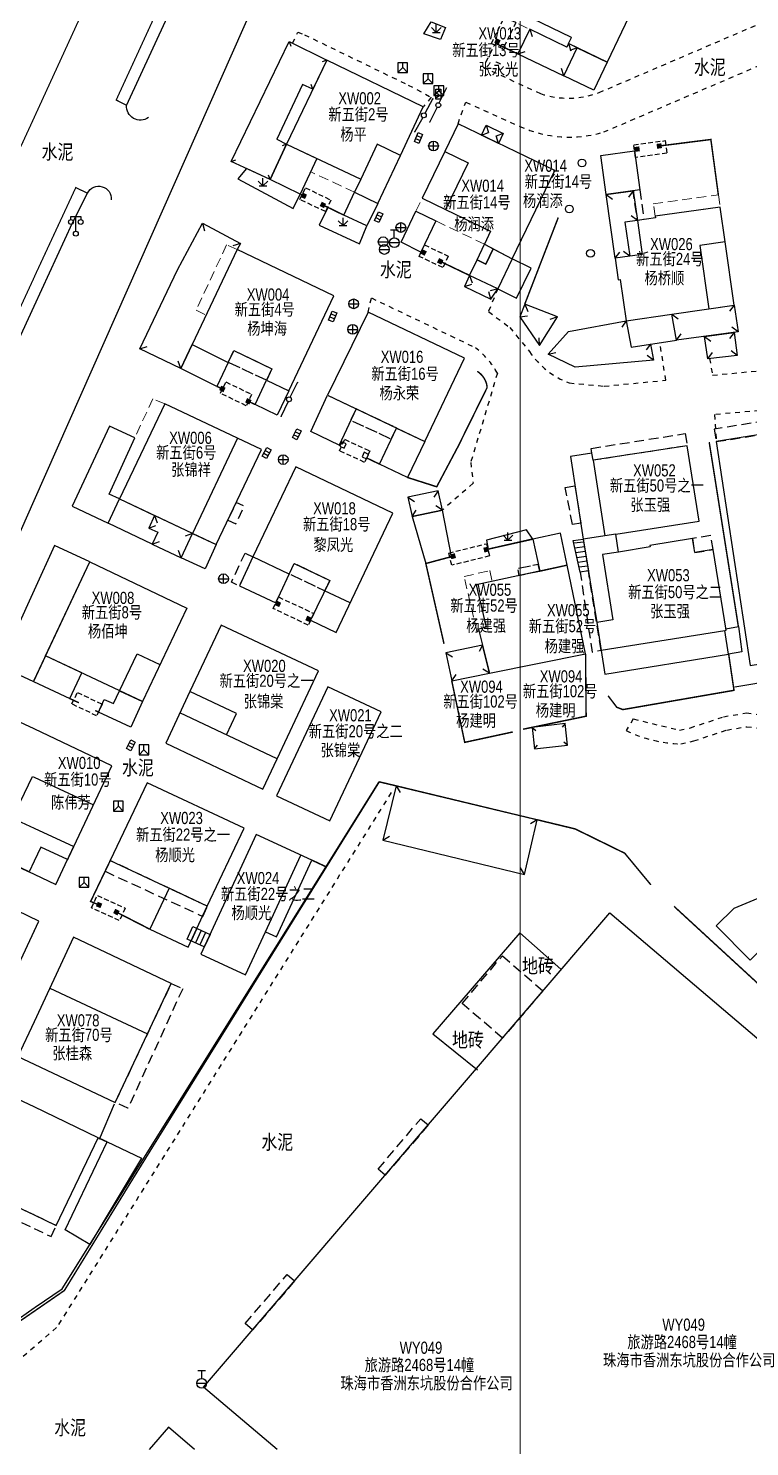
# Model space of a CAD drawing. Extents: x 396500 to 398250, y 1005980 to 1008200.
# Drawn here: x 397249.4 to 397323.6, y 1006800.3 to 1006946.1 of the extents above; entities that cross this region are included whole.
import ezdxf
from ezdxf.enums import TextEntityAlignment as Align

# ---------------------------------------------------------------- set-up
doc = ezdxf.new("R2010")
doc.units = 0
doc.header["$LTSCALE"] = 0.5
for name, pattern in [('X32', [1.5, 1, -0.5]), ('X39', [3, 2.5, -0.5]), ('X5', [3, 2, -1]), ('X6', [2, 1, -1])]:
    doc.linetypes.add(name, pattern=pattern)
doc.layers.get('0').update_dxf_attribs({"linetype": 'CONTINUOUS'})
doc.layers.add('ASSIST', color=7, linetype='CONTINUOUS', plot=False)
for name, color, linetype in [('DLDW', 11, 'CONTINUOUS'), ('DLSS', 4, 'CONTINUOUS'), ('DMTZ', 3, 'CONTINUOUS'), ('GXYZ', 2, 'CONTINUOUS'), ('JMD', 6, 'CONTINUOUS'), ('ZBTZ', 3, 'CONTINUOUS'), ('权属人', 160, 'CONTINUOUS'), ('用地红线', 1, 'CONTINUOUS'), ('编号', 90, 'CONTINUOUS'), ('门牌号', 1, 'CONTINUOUS')]:
    doc.layers.add(name, color=color, linetype=linetype)
doc.layers.add('绘图层', color=6, linetype='CONTINUOUS', lineweight=5)
doc.styles.add('细等线体', font='长等线体_0.TTF', dxfattribs={"width": 0.8})
doc.linetypes.add('10422', pattern='A,2,[150,AAA.SHX,S=1,R=0,X=0,Y=1],2,[177,AAA.SHX,S=1,R=0,X=0,Y=0.8],1e-09', length=4)
doc.linetypes.add('1161', pattern='A,0,[149,AAA.SHX,S=0.15,R=0,X=0,Y=0],-1.6', length=1.6)
doc.linetypes.add('443', pattern='A,5,[169,AAA.SHX,S=0.83,R=0,X=0,Y=0],5', length=10)

# ---------------------------------------------------------------- blocks, each defined once
blk = doc.blocks.new('gc049')
for p, q in [((-1, 1), (-1, -1)), ((1, 1), (-1, 1)), ((-1, -1), (0, 0)), ((0, 0), (0, 1)), ((0, 0), (1, -1)), ((1, -1), (1, 1)), ((-1, -1), (1, -1))]:
    blk.add_line(p, q)
blk = doc.blocks.new('gc041')
for p, q in [((-1, 0.5), (1, 0.5)), ((-1, -0.5), (-1, 0.5)), ((-0.33, 0.5), (-0.33, -0.5)), ((0.33, 0.5), (0.33, -0.5)), ((1, 0.5), (1, -0.5)), ((1, -0.5), (-1, -0.5))]:
    blk.add_line(p, q)
blk = doc.blocks.new('gc097')
for p, q in [((-1, 2.9), (-1, 3.5)), ((-1, 3.5), (1, 3.5)), ((0, 0.5), (0, 3.5)), ((1, 3.5), (1, 2.9))]:
    blk.add_line(p, q)
for centre in [(-1, 2.4), (0, 0), (1, 2.4)]:
    blk.add_circle(centre, 0.5)
blk = doc.blocks.new('gc043')
for p, q in [((-1, 0), (1, 0)), ((0, -1), (0, 1))]:
    blk.add_line(p, q)
blk.add_circle((0, 0), 1)
blk = doc.blocks.new('gc133')
for p, q in [((-1, 0), (1, 0)), ((-0.8, 2.6), (0.8, 2.6)), ((0, 1), (0, 2.6))]:
    blk.add_line(p, q)
blk.add_circle((0, 0), 1)
blk = doc.blocks.new('gc042')
blk.add_line((-1, 0), (1, 0))
blk.add_circle((0, 0), 1)
blk = doc.blocks.new('gc234')
at = {"linetype": 'Continuous'}
for p, q in [((-0.5, 0), (-0.5, 2)), ((-0.5, 2), (0.5, 2)), ((0.5, 0), (-0.5, 0)), ((0.35, 1.75), (-0.35, 1.25)), ((-0.35, 1.25), (0.35, 0.75)), ((0.35, 0.75), (-0.35, 0.25)), ((0.5, 2), (0.5, 0))]:
    blk.add_line(p, q, dxfattribs=at)
blk = doc.blocks.new('gc170')
at = {"linetype": 'Continuous'}
blk.add_circle((0, 0), 0.5, dxfattribs=at)
blk = doc.blocks.new('gc013c')
at = {"linetype": 'Continuous'}
blk.add_line((0.5, 0), (4, 0), dxfattribs=at)
at = {"linetype": 'Continuous', "const_width": 0.15, "flags": 128}
blk.add_lwpolyline([(3.775, 0, 1), (3.925, 0, 1)], format="xyb", close=True, dxfattribs=at)
blk = doc.blocks.new('gc122')
blk.add_circle((0, 0), 0.8)
blk = doc.blocks.new('gc124')
for p, q in [((-1, 1), (0, 0)), ((-0.8, 0), (0.8, 0)), ((0, 0), (0, 1.6)), ((0, 0), (1, 1))]:
    blk.add_line(p, q)
blk = doc.blocks.new('gc291')
blk.add_lwpolyline([(-0.5, -0.5), (0.5, -0.5), (0.5, 0.5), (-0.5, 0.5), (-0.5, -0.5)])
blk = doc.blocks.new('gc002')
at = {"const_width": 1}
blk.add_lwpolyline([(-0.5, 0), (0.5, 0)], dxfattribs=at)

msp = doc.modelspace()

# ---------------------------------------------------------------- linework, layer by layer
at = {"layer": 'ASSIST', "linetype": 'Continuous', "flags": 128}
for points in [[(397306.49, 1006893.61), (397307.02, 1006890.36), (397306.17, 1006890.22), (397305.46, 1006893.47)], [(397266.33, 1006853.77), (397268.1, 1006852.95), (397267.51, 1006851.68), (397265.74, 1006852.49)]]:
    msp.add_lwpolyline(points, close=True, dxfattribs=at)
at = {"layer": 'DLSS', "linetype": 'Continuous', "lineweight": 0, "const_width": 0.125, "flags": 128}
for points in [[(397250, 1006936.94), (397250.09, 1006937.14), (397278.9, 1006999.97)], [(397186.69, 1006800), (397201.85, 1006832.84), (397223.76, 1006880.16), (397242.14, 1006920.34), (397248.83, 1006934.4), (397250, 1006936.94)], [(397250, 1006920.51), (397250.09, 1006920.72), (397254.29, 1006929.76), (397255.5, 1006929.19)], [(397194.39, 1006800), (397208.2, 1006829.91), (397226.75, 1006870.1), (397250, 1006920.51)]]:
    msp.add_lwpolyline(points, dxfattribs=at)
at = {"layer": 'DLSS', "linetype": 'Continuous', "lineweight": 0, "const_width": 0.125, "elevation": 0.15, "flags": 128}
msp.add_lwpolyline([(397259.52, 1006938.22), (397258.45, 1006938.77), (397277.37, 1006979.89), (397286.61, 1006999.97)], dxfattribs=at)
at = {"layer": 'DLSS', "linetype": 'X6'}
for points in [[(397297.6, 1006944.83), (397296.19, 1006942.16), (397302.08, 1006939.43, 0.174223), (397308.12, 1006939.54), (397329.22, 1006948.59), (397330.5, 1006949.66), (397331.41, 1006951.11), (397337.29, 1006961.89), (397348.19, 1006957.17), (397348.74, 1006957.06), (397350.86, 1006957.86), (397356.43, 1006964.6, -0.162094), (397361.17, 1006966.44), (397370.93, 1006967.61), (397380.17, 1006967.95), (397383.46, 1006967.95), (397389.51, 1006967.84), (397393.72, 1006967.41), (397396.97, 1006966.52), (397399.91, 1006965.49)], [(397293.61, 1006936.32), (397294.42, 1006938.56), (397299.96, 1006936.06, 0.180702), (397308.61, 1006935.48), (397328.89, 1006944.16), (397332.17, 1006945.72), (397334.42, 1006948.09), (397338.49, 1006955.76), (397338.88, 1006956.09), (397339.35, 1006956.13), (397349.16, 1006951.88, 0.169789), (397353.87, 1006953.64), (397359.91, 1006960.97), (397360.65, 1006961.32), (397361.55, 1006961.45), (397383.19, 1006963.12)], [(397297.7, 1006919.36), (397296.74, 1006917.01), (397298.93, 1006915.39), (397300.96, 1006912.91, 0.160214), (397305.05, 1006909.68), (397308.66, 1006909.34), (397314.99, 1006909.96), (397314.38, 1006913.78)], [(397284.36, 1006916.94), (397284.7, 1006918.42), (397295.41, 1006913.3, -0.096534), (397297.66, 1006910.69), (397294.92, 1006901.5), (397295.16, 1006899.36), (397292.01, 1006896.61)], [(397311.64, 1006875.13), (397310.91, 1006873.94, 0.108357), (397316.53, 1006872.57), (397317.88, 1006872.87), (397321.26, 1006873.99), (397323.31, 1006874.33), (397325.64, 1006874.05), (397327.07, 1006873.09), (397327.89, 1006872.08), (397330.18, 1006867.89), (397331.89, 1006862.76), (397332.75, 1006859.2)]]:
    msp.add_lwpolyline(points, format="xyb", dxfattribs=at)
for points in [[(397276.6, 1006944.62), (397277.12, 1006945.73), (397277.82, 1006945.48), (397288.49, 1006940.31), (397290.84, 1006939.05), (397290.04, 1006938.06)], [(397319.49, 1006912.19), (397319.8, 1006910.47), (397358.35, 1006914.15), (397359.3, 1006910.25), (397353.15, 1006909.63)], [(397348.31, 1006909.14), (397329.59, 1006907.25), (397320.01, 1006906.43), (397320.17, 1006903.64)], [(397311.64, 1006875.13), (397316.4, 1006873.97), (397317.51, 1006874.21), (397320.92, 1006875.35), (397323.27, 1006875.74), (397326.14, 1006875.4), (397328.02, 1006874.13), (397329.06, 1006872.86), (397331.47, 1006868.45), (397334.08, 1006859.89)], [(397286.74, 1006867.56), (397252.32, 1006812.54), (397250, 1006810.54)], [(397250, 1006810.54), (397247.27, 1006808.18), (397223.99, 1006802.16)]]:
    msp.add_lwpolyline(points, dxfattribs=at)
at = {"layer": 'DMTZ', "linetype": '10422'}
for points in [[(397259.52, 1006938.22), (397275.96, 1006973.83), (397288.1, 1007000)], [(397322.07, 1006878.44), (397339.42, 1006881.33)], [(397250, 1006814.59), (397250.1, 1006814.66), (397252.9, 1006816.54), (397285.51, 1006868.66), (397305.66, 1006863.82)], [(397204.38, 1006800), (397222.6, 1006804.53), (397229.48, 1006806.28), (397238.88, 1006808.71), (397247.8, 1006812.99), (397250, 1006814.59)]]:
    msp.add_lwpolyline(points, dxfattribs=at)
at = {"layer": 'DMTZ', "linetype": '10422', "flags": 128}
for points in [[(397261.76, 1006936.96, -0.63159), (397259.52, 1006938.22)], [(397250, 1006917.57), (397253.94, 1006926.13), (397255.5, 1006929.19, -0.827187), (397257.94, 1006928.5)]]:
    msp.add_lwpolyline(points, format="xyb", dxfattribs=at)
msp.add_lwpolyline([(397208.48, 1006826.66), (397208.21, 1006826.85), (397233.38, 1006881.48), (397250, 1006917.57)], dxfattribs=at)
at = {"layer": 'GXYZ', "linetype": 'Continuous'}
for p, q in [((397250, 1006897.58), (397272.82, 1006949.06)), ((397224.17, 1006839.32), (397250, 1006897.58))]:
    msp.add_line(p, q, dxfattribs=at)
at = {"layer": 'JMD', "linetype": 'Continuous'}
for p, q in [((397300.99, 1006946.05), (397301.25, 1006945.29)), ((397276.24, 1006944.8), (397276.4, 1006944.32)), ((397299.76, 1006943.51), (397300.52, 1006943.77)), ((397304.97, 1006944.57), (397305.23, 1006943.81)), ((397305.87, 1006944.14), (397305.12, 1006943.87)), ((397280.1, 1006942.87), (397279.63, 1006942.71)), ((397304.5, 1006941.25), (397304.24, 1006942)), ((397278.67, 1006939.88), (397278.5, 1006940.35)), ((397296.01, 1006935.17), (397296.76, 1006935.43)), ((397296.5, 1006936.19), (397296.76, 1006935.43)), ((397298.27, 1006935.31), (397297.52, 1006935.05)), ((397297.79, 1006934.31), (397297.53, 1006935.07)), ((397275.98, 1006934.24), (397275.51, 1006934.07)), ((397270.27, 1006932.45), (397270.74, 1006932.62)), ((397274.28, 1006930.58), (397274.11, 1006931.05)), ((397311.63, 1006929.43), (397311.15, 1006928.79)), ((397308.86, 1006929.04), (397309.5, 1006928.56)), ((397312.06, 1006926.39), (397311.42, 1006926.87)), ((397267.32, 1006926.1), (397267.55, 1006925.33)), ((397271.22, 1006924.01), (397270.46, 1006923.78)), ((397309.78, 1006922.49), (397310.26, 1006923.13)), ((397311.27, 1006922.7), (397310.63, 1006923.18)), ((397294.8, 1006920.73), (397295.08, 1006919.98)), ((397294.28, 1006919.58), (397295.03, 1006919.85)), ((397296.98, 1006918.29), (397296.77, 1006919.06)), ((397297.7, 1006919.36), (397296.93, 1006919.15)), ((397300.47, 1006917.76), (397300.8, 1006917.03)), ((397322.02, 1006917.69), (397321.54, 1006917.05)), ((397299.98, 1006916.47), (397300.77, 1006916.57)), ((397303.83, 1006916.46), (397303.07, 1006916.21)), ((397310.92, 1006916.06), (397310.47, 1006915.4)), ((397315.6, 1006916.75), (397316.25, 1006916.28)), ((397316.09, 1006914.06), (397316.56, 1006914.71)), ((397322, 1006914.88), (397321.52, 1006914.24)), ((397322.42, 1006914.93), (397321.78, 1006915.42)), ((397260.89, 1006913.17), (397261.64, 1006913.44)), ((397301.98, 1006913.51), (397301.97, 1006914.31)), ((397313.41, 1006913.66), (397312.95, 1006913.08)), ((397318.98, 1006914.46), (397319.62, 1006913.98)), ((397265.09, 1006911.17), (397264.82, 1006911.92)), ((397302.9, 1006912.64), (397303.68, 1006912.79)), ((397313.72, 1006912.03), (397313.08, 1006912.51)), ((397319.3, 1006912.17), (397319.79, 1006912.8)), ((397322.33, 1006912.5), (397321.7, 1006912.99)), ((397291.57, 1006898.59), (397291.14, 1006897.92)), ((397288.46, 1006897.92), (397289.13, 1006897.48)), ((397262.4, 1006896.05), (397262.67, 1006895.3)), ((397288.89, 1006895.93), (397289.32, 1006896.61)), ((397292.01, 1006896.61), (397291.33, 1006897.04)), ((397261.79, 1006894.76), (397262.54, 1006895.03)), ((397266.31, 1006894.2), (397265.56, 1006893.93)), ((397262.15, 1006893.11), (397262.9, 1006893.38)), ((397306.54, 1006893.32), (397305.52, 1006893.19)), ((397306.62, 1006892.83), (397305.63, 1006892.69)), ((397265.13, 1006891.7), (397264.86, 1006892.45)), ((397306.7, 1006892.33), (397305.74, 1006892.2)), ((397306.78, 1006891.84), (397305.85, 1006891.71)), ((397306.86, 1006891.35), (397305.96, 1006891.21)), ((397306.94, 1006890.85), (397306.06, 1006890.72)), ((397307.02, 1006890.36), (397306.17, 1006890.22)), ((397296.14, 1006882.7), (397295.79, 1006882.06)), ((397292.36, 1006881.94), (397293.03, 1006881.5)), ((397292.97, 1006879.03), (397293.41, 1006879.7)), ((397296.84, 1006879.82), (397296.18, 1006880.26)), ((397301.23, 1006874.26), (397301.62, 1006873.95)), ((397304.63, 1006874.67), (397304.32, 1006874.28)), ((397301.47, 1006872.04), (397301.78, 1006872.43)), ((397304.88, 1006872.44), (397304.48, 1006872.75)), ((397287.24, 1006868.25), (397287.66, 1006867.57)), ((397301.76, 1006864.76), (397301.08, 1006864.33)), ((397285.89, 1006862.68), (397286.57, 1006863.09)), ((397300.45, 1006859.14), (397300.03, 1006859.82)), ((397266.74, 1006853.58), (397266.15, 1006852.31)), ((397267.19, 1006853.37), (397266.61, 1006852.1)), ((397267.65, 1006853.16), (397267.06, 1006851.89)), ((397268.1, 1006852.95), (397267.57, 1006851.8))]:
    msp.add_line(p, q, dxfattribs=at)
at = {"layer": 'JMD', "linetype": 'Continuous', "flags": 128}
for points in [[(397313.39, 1006951.94), (397308.94, 1006942.67), (397304.97, 1006944.57), (397305.27, 1006945.2), (397299.24, 1006948.11), (397303.37, 1006956.68)], [(397304.5, 1006941.25), (397305.87, 1006944.14), (397304.97, 1006944.57), (397304.79, 1006944.21), (397300.99, 1006946.05), (397299.76, 1006943.51)], [(397280.1, 1006942.87), (397278.67, 1006939.88), (397277.61, 1006940.38), (397274.97, 1006934.73), (397275.98, 1006934.24), (397274.28, 1006930.58), (397270.27, 1006932.45), (397276.24, 1006944.8)], [(397287.69, 1006933.08), (397290.04, 1006938.06), (397280.1, 1006942.87), (397275.98, 1006934.24), (397283.61, 1006930.63), (397282.97, 1006929.29), (397285.37, 1006928.14)], [(397303.58, 1006931.53), (397293.61, 1006936.32), (397292.24, 1006933.47), (397289.91, 1006928.66), (397292.32, 1006927.51), (397296.95, 1006925.28), (397296.34, 1006923.93), (397299.18, 1006922.43)], [(397311.27, 1006922.7), (397309.78, 1006922.49), (397308.86, 1006929.04), (397311.63, 1006929.43), (397312.06, 1006926.39), (397310.77, 1006926.21)], [(397320.58, 1006927.75), (397313.9, 1006926.84), (397313.93, 1006926.65), (397312.06, 1006926.39), (397312.55, 1006922.88), (397309.78, 1006922.49), (397310.1, 1006920.28), (397310.29, 1006920.31), (397310.92, 1006916.06), (397311.42, 1006913.37), (397316.09, 1006914.06), (397315.6, 1006916.75), (397319.4, 1006917.31), (397322.02, 1006917.69), (397321.09, 1006924.19)], [(397265.09, 1006911.17), (397260.89, 1006913.17), (397264.76, 1006921.32), (397267.32, 1006926.1), (397271.22, 1006924.01), (397270.89, 1006923.4), (397266.26, 1006913.63)], [(397280.84, 1006918.63), (397270.89, 1006923.4), (397266.26, 1006913.63), (397269.98, 1006911.78), (397270.56, 1006913.01), (397274.47, 1006911.13), (397273.91, 1006909.96), (397276.2, 1006908.86)], [(397297.22, 1006923.47), (397296.48, 1006921.88), (397295.58, 1006922.35), (397296.34, 1006923.93)], [(397297.7, 1006919.36), (397299.64, 1006918.39), (397301.13, 1006921.49), (397299.18, 1006922.43)], [(397294.8, 1006920.73), (397294.28, 1006919.58), (397296.98, 1006918.29), (397297.7, 1006919.36)], [(397294.27, 1006912.21), (397284.36, 1006916.94), (397280.2, 1006908.41), (397290.2, 1006903.65)], [(397310.92, 1006916.06), (397311.42, 1006913.37), (397313.41, 1006913.66), (397313.72, 1006912.03), (397305.66, 1006911.31), (397302.9, 1006912.64), (397304.99, 1006914.96)], [(397273.38, 1006902.83), (397263.45, 1006907.54), (397258.79, 1006897.76), (397268.75, 1006893.05)], [(397319.85, 1006892.54), (397317.96, 1006892.23), (397317.72, 1006893.67), (397313.34, 1006892.96), (397313.37, 1006892.81), (397310.13, 1006892.28), (397309.85, 1006894.13), (397318.41, 1006895.45), (397317.19, 1006903.22), (397307.5, 1006901.72), (397307.38, 1006902.47), (397305.17, 1006902.13), (397306.49, 1006893.61), (397307.88, 1006885.05), (397308.71, 1006879.73), (397321.45, 1006881.8), (397321.07, 1006884.23), (397321.19, 1006884.25)], [(397286.89, 1006896.29), (397276.93, 1006901.06), (397272.52, 1006891.81), (397271.12, 1006888.81), (397274.87, 1006887.06), (397276.76, 1006891.12), (397280.41, 1006889.38), (397278.45, 1006885.3), (397281.09, 1006884.03)], [(397288.46, 1006897.92), (397288.89, 1006895.93), (397292.01, 1006896.61), (397291.57, 1006898.59)], [(397262.4, 1006896.05), (397261.79, 1006894.76), (397262.72, 1006894.32), (397262.15, 1006893.11), (397265.13, 1006891.7), (397266.31, 1006894.2)], [(397304.14, 1006894.23), (397301.3, 1006893.63), (397302.01, 1006890.34), (397304.83, 1006890.95)], [(397261.15, 1006876.92), (397251.18, 1006881.63), (397255.75, 1006891.27), (397265.7, 1006886.53)], [(397295.73, 1006884.37), (397296.84, 1006879.82), (397306.73, 1006881.81), (397304.83, 1006890.95), (397295.47, 1006888.93), (397296.51, 1006884.55)], [(397279.26, 1006880.07), (397269.26, 1006884.78), (397266.04, 1006877.94), (397263.56, 1006872.63), (397273.52, 1006867.9), (397275, 1006871.03)], [(397322.81, 1006882.03), (397321.45, 1006881.8), (397321.07, 1006884.23), (397321.19, 1006884.25), (397321.17, 1006884.41), (397322.45, 1006884.62)], [(397292.36, 1006881.94), (397292.97, 1006879.03), (397296.84, 1006879.82), (397296.14, 1006882.7)], [(397274.95, 1006867.22), (397280.41, 1006864.65), (397285.69, 1006875.87), (397280.23, 1006878.44)], [(397304.88, 1006872.44), (397304.63, 1006874.67), (397301.23, 1006874.26), (397301.47, 1006872.04)], [(397261.62, 1006868.57), (397257.84, 1006860.57), (397263.89, 1006857.72), (397261.9, 1006853.51), (397265.87, 1006851.65), (397267.82, 1006855.86), (397271.62, 1006863.9)], [(397272.86, 1006863.25), (397267.17, 1006850.93), (397271.76, 1006848.81), (397273.8, 1006853.23), (397274.93, 1006852.71), (397278.58, 1006860.61)], [(397325.4, 1006852.05), (397323.65, 1006850.32), (397320.17, 1006853.85), (397322, 1006855.66), (397325.72, 1006857.21), (397328.14, 1006854.72), (397333.78, 1006860.2), (397342.17, 1006851.52), (397333.79, 1006843.37)], [(397240.55, 1006859.13), (397236.31, 1006850.11), (397238.51, 1006849.08), (397239.15, 1006850.44), (397243.09, 1006848.6), (397242.45, 1006847.25), (397246.31, 1006845.44), (397250.49, 1006854.34)], [(397257.51, 1006831.64), (397261.06, 1006829.95), (397255.73, 1006821.08), (397253.19, 1006822.6)]]:
    msp.add_lwpolyline(points, close=True, dxfattribs=at)
at = {"layer": 'JMD', "linetype": 'X5', "lineweight": 0}
for points in [[(397305.27, 1006945.2), (397304.97, 1006944.57), (397304.79, 1006944.21), (397298.79, 1006947.11), (397299.24, 1006948.11)], [(397275.98, 1006934.24), (397274.97, 1006934.73), (397277.61, 1006940.38), (397278.67, 1006939.88)], [(397279.09, 1006932.75), (397283.61, 1006930.63), (397282.97, 1006929.29), (397278.46, 1006931.39)], [(397296.95, 1006925.28), (397296.34, 1006923.93), (397289.28, 1006927.33), (397289.91, 1006928.66)], [(397313.7, 1006928.1), (397320.39, 1006929.01), (397320.58, 1006927.75), (397313.9, 1006926.84)], [(397270.89, 1006923.4), (397269.8, 1006923.87), (397266.67, 1006917.16), (397267.7, 1006916.67)], [(397263.45, 1006907.54), (397262.21, 1006908.05), (397257.71, 1006898.23), (397258.79, 1006897.76)], [(397296.51, 1006884.55), (397295.73, 1006884.37), (397295.77, 1006884.17), (397295.56, 1006884.12), (397294.23, 1006889.76), (397296.89, 1006890.39), (397297.12, 1006889.28), (397295.47, 1006888.93)]]:
    msp.add_lwpolyline(points, close=True, dxfattribs=at)
at = {"layer": 'JMD', "linetype": 'X32'}
for points in [[(397298.24, 1006944.03), (397297.05, 1006944.57), (397298.38, 1006947.3), (397299.56, 1006946.74)], [(397311.68, 1006934.16), (397314.93, 1006934.59), (397315.09, 1006933.3), (397311.86, 1006932.86)], [(397277.92, 1006929.74), (397280.54, 1006928.48), (397279.97, 1006927.29), (397277.34, 1006928.54)], [(397290.16, 1006923.87), (397292.61, 1006922.71), (397292.05, 1006921.53), (397289.61, 1006922.69)], [(397272.38, 1006908.5), (397271.82, 1006907.33), (397269.18, 1006908.61), (397269.74, 1006909.78)], [(397284.53, 1006902.69), (397283.99, 1006901.51), (397281.41, 1006902.7), (397281.95, 1006903.88)], [(397292.66, 1006892.19), (397296.55, 1006893.15), (397296.86, 1006891.89), (397292.97, 1006890.93)], [(397278.78, 1006885.98), (397278.21, 1006884.77), (397274.59, 1006886.49), (397275.15, 1006887.67)], [(397257.01, 1006876.64), (397256.44, 1006875.45), (397253.89, 1006876.67), (397254.46, 1006877.86)], [(397259.38, 1006855.67), (397258.77, 1006854.39), (397255.91, 1006855.69), (397256.51, 1006856.98)]]:
    msp.add_lwpolyline(points, close=True, dxfattribs=at)
at = {"layer": 'JMD', "color": 6, "linetype": '443', "const_width": 0.15, "flags": 128}
for points in [[(397297.55, 1006944.56), (397299.76, 1006943.51)], [(397320.39, 1006929.01), (397319.62, 1006934.71), (397314.31, 1006934.04)], [(397277.39, 1006929.09), (397277.75, 1006928.92)], [(397279.71, 1006927.98), (397281.85, 1006926.94)], [(397303.92, 1006926.68), (397300.47, 1006917.76)], [(397291.78, 1006922.18), (397294.8, 1006920.73)], [(397268.81, 1006909.32), (397269.37, 1006909.06)], [(397272.04, 1006907.79), (397272.73, 1006907.46)], [(397281.39, 1006903.29), (397281.48, 1006903.25)], [(397322.45, 1006884.62), (397319.45, 1006903.59)], [(397284.24, 1006901.95), (397285.52, 1006901.34)], [(397301.3, 1006893.63), (397296.51, 1006892.54)], [(397293.1, 1006891.86), (397290.3, 1006891.11), (397292.17, 1006882.85)], [(397300.3, 1006874.07), (397306.79, 1006875.41), (397306.73, 1006881.81)], [(397309.05, 1006877.51), (397309.94, 1006876.33), (397310.57, 1006876.09), (397322, 1006878.07), (397321.45, 1006881.8)], [(397292.97, 1006879.03), (397294.3, 1006872.72), (397299.25, 1006873.79)], [(397253.67, 1006877.23), (397254.61, 1006876.79)], [(397256.29, 1006875.99), (397256.63, 1006875.84)], [(397285.51, 1006868.66), (397278.33, 1006857.1), (397275.69, 1006852.85), (397273.05, 1006848.6), (397270.42, 1006844.35), (397267.78, 1006840.11), (397265.14, 1006835.86), (397262.5, 1006831.61), (397259.87, 1006827.36), (397253.12, 1006816.36), (397250, 1006814.21)], [(397287.24, 1006868.25), (397285.51, 1006868.66)], [(397313.45, 1006858.07), (397310.76, 1006861.32), (397305.66, 1006863.82), (397301.76, 1006864.76)], [(397253.44, 1006860.66), (397254.08, 1006862.02)], [(397257.84, 1006860.57), (397255.82, 1006856.36), (397256.69, 1006856)], [(397280.07, 1006859.91), (397278.58, 1006860.61)], [(397248, 1006860.1), (397249.49, 1006859.41)], [(397258.47, 1006855.27), (397261.9, 1006853.51)], [(397315.83, 1006855.86), (397332.43, 1006840.59)], [(397257.51, 1006831.64), (397256.6, 1006832.06)], [(397250, 1006814.21), (397245.67, 1006811.23), (397238.3, 1006808.01), (397223.09, 1006804.49), (397224.02, 1006801.36)]]:
    msp.add_lwpolyline(points, dxfattribs=at)
at = {"layer": 'JMD', "linetype": 'Continuous'}
for points in [[(397305.87, 1006944.14), (397308.94, 1006942.67), (397307.57, 1006939.78), (397304.5, 1006941.25)], [(397298.27, 1006935.31), (397297.79, 1006934.31), (397296.01, 1006935.17), (397296.5, 1006936.19)], [(397277.39, 1006929.09), (397274.28, 1006930.58), (397275.98, 1006934.24), (397279.09, 1006932.75)], [(397308.29, 1006933.05), (397311.77, 1006933.53), (397312.32, 1006929.53), (397308.86, 1006929.04)], [(397282.97, 1006929.29), (397285.37, 1006928.14), (397284.22, 1006925.83), (397281.85, 1006926.94)], [(397289.8, 1006923.12), (397287.76, 1006924.15), (397289.28, 1006927.33), (397291.33, 1006926.34)], [(397299.18, 1006922.43), (397297.7, 1006919.36), (397294.8, 1006920.73), (397295.58, 1006922.35), (397296.48, 1006921.88), (397297.22, 1006923.47)], [(397322.02, 1006917.69), (397322.42, 1006914.93), (397316.09, 1006914.06), (397315.6, 1006916.75)], [(397268.81, 1006909.32), (397265.09, 1006911.17), (397266.26, 1006913.63), (397269.98, 1006911.78)], [(397273.91, 1006909.96), (397276.2, 1006908.86), (397275.01, 1006906.35), (397272.73, 1006907.46)], [(397281.39, 1006903.29), (397278.46, 1006904.7), (397280.2, 1006908.41), (397283.12, 1006907.02)], [(397334.33, 1006905.92), (397320.17, 1006903.64), (397323.68, 1006880.62), (397337.8, 1006882.89)], [(397290.2, 1006903.65), (397288.41, 1006899.96), (397285.52, 1006901.34), (397287.28, 1006905.04)], [(397258.79, 1006897.76), (397262.4, 1006896.05), (397261.79, 1006894.76), (397262.72, 1006894.32), (397262.15, 1006893.11), (397257.62, 1006895.25)], [(397292.01, 1006896.61), (397288.89, 1006895.93), (397290.3, 1006891.11), (397292.94, 1006891.82)], [(397266.31, 1006894.2), (397268.75, 1006893.05), (397267.59, 1006890.56), (397265.13, 1006891.7)], [(397251.18, 1006881.63), (397249.95, 1006878.99), (397253.67, 1006877.23), (397254.91, 1006879.86)], [(397257.21, 1006877.13), (397258.17, 1006876.72), (397258.79, 1006878.03), (397261.15, 1006876.92), (397259.94, 1006874.27), (397256.63, 1006875.84)], [(397287.24, 1006868.25), (397285.89, 1006862.68), (397300.45, 1006859.14), (397301.76, 1006864.76)]]:
    msp.add_lwpolyline(points, close=True, dxfattribs=at)
at = {"layer": 'JMD', "linetype": 'Continuous', "flags": 128}
for points in [[(397287.69, 1006933.08), (397285.3, 1006934.23), (397283.61, 1006930.63)], [(397292.24, 1006933.47), (397294.64, 1006932.32), (397292.32, 1006927.51)], [(397321.09, 1006924.19), (397318.47, 1006923.8), (397319.4, 1006917.31)], [(397310.92, 1006916.06), (397315.6, 1006916.75)], [(397270.94, 1006903.99), (397266.31, 1006894.2)], [(397307.5, 1006901.72), (397308.7, 1006893.95)], [(397250, 1006879.11), (397255.75, 1006891.27), (397252.1, 1006892.95), (397250, 1006888.38)], [(397306.17, 1006890.22), (397305.46, 1006893.47)], [(397309.85, 1006894.13), (397306.49, 1006893.61)], [(397306.49, 1006893.61), (397307.02, 1006890.36)], [(397276.25, 1006890.03), (397272.52, 1006891.81)], [(397310.13, 1006892.28), (397308.49, 1006892.03), (397309.54, 1006885.31), (397307.88, 1006885.05)], [(397250, 1006888.38), (397246.43, 1006880.6), (397249.95, 1006878.99), (397250, 1006879.11)], [(397282.52, 1006887.05), (397279.89, 1006888.3)], [(397308.32, 1006882.2), (397321.07, 1006884.23)], [(397258.79, 1006878.03), (397260.59, 1006881.83), (397262.94, 1006880.72)], [(397269.78, 1006873.49), (397270.82, 1006875.69), (397266.04, 1006877.94)], [(397275, 1006871.03), (397265.01, 1006875.74)], [(397250, 1006874.11), (397248.1, 1006875.01), (397243.49, 1006865.29), (397247.17, 1006863.58), (397247.8, 1006864.94), (397250, 1006863.91)], [(397250, 1006863.91), (397254.08, 1006862.02), (397258.01, 1006870.31), (397250, 1006874.11)], [(397247.8, 1006864.94), (397249.83, 1006869.22), (397250, 1006869.14)], [(397250, 1006869.14), (397256.11, 1006866.3)], [(397273.8, 1006853.23), (397277.45, 1006861.13)], [(397267.82, 1006855.86), (397263.89, 1006857.72)], [(397250, 1006853.3), (397250.49, 1006854.34), (397250, 1006854.58)], [(397250, 1006839.64), (397258.35, 1006835.7), (397264.12, 1006847.93), (397254.07, 1006852.69), (397250, 1006843.99)], [(397251.62, 1006847.46), (397261.68, 1006842.75)], [(397250, 1006843.99), (397248.33, 1006840.42), (397250, 1006839.64)], [(397250, 1006835.23), (397246.64, 1006836.83), (397239.99, 1006822.82), (397244.4, 1006820.71), (397246.77, 1006825.67), (397250, 1006824.13)], [(397250, 1006824.13), (397252.29, 1006823.03), (397256.6, 1006832.07), (397250, 1006835.23)]]:
    msp.add_lwpolyline(points, dxfattribs=at)
at = {"layer": 'JMD', "linetype": 'X5', "flags": 128}
for points in [[(397312.32, 1006929.53), (397312.74, 1006926.49), (397312.06, 1006926.39), (397311.63, 1006929.43)], [(397269.95, 1006895.58), (397270.76, 1006895.19), (397271.62, 1006897), (397270.8, 1006897.39)], [(397271.7, 1006892.19), (397272.52, 1006891.81), (397271.12, 1006888.81), (397270.3, 1006889.18)], [(397308.32, 1006882.2), (397307.02, 1006890.36), (397306.17, 1006890.22), (397307.41, 1006881.99)]]:
    msp.add_lwpolyline(points, close=True, dxfattribs=at)
at = {"layer": 'JMD', "linetype": 'Continuous', "flags": 128}
for points, elevation in [([(397300.47, 1006917.76), (397299.98, 1006916.47), (397301.98, 1006913.51), (397303.83, 1006916.46)], 17.65), ([(397322.33, 1006912.5), (397319.3, 1006912.17), (397318.98, 1006914.46), (397322, 1006914.88)], 18.37), ([(397260.37, 1006904.03), (397257.76, 1006905.22), (397253.91, 1006896.99), (397257.62, 1006895.25), (397258.79, 1006897.76), (397257.71, 1006898.23)], 16.51)]:
    msp.add_lwpolyline(points, close=True, dxfattribs=dict(at, elevation=elevation))
at = {"layer": 'JMD', "linetype": 'X39'}
msp.add_lwpolyline([(397273.91, 1006909.96), (397269.98, 1006911.78), (397270.56, 1006913.01), (397274.47, 1006911.13)], close=True, dxfattribs=at)
at = {"layer": 'JMD', "color": 6, "linetype": '443', "const_width": 0.15, "flags": 128}
msp.add_lwpolyline([(397288.41, 1006899.96), (397291.42, 1006899), (397293.64, 1006903.19), (397296.61, 1006909.21, 0.235159), (397295.59, 1006910.87)], format="xyb", dxfattribs=at)
at = {"layer": 'JMD', "linetype": 'X39', "flags": 128}
for points in [[(397283.12, 1006907.02), (397282.57, 1006905.84), (397286.74, 1006903.91), (397287.28, 1006905.04)], [(397276.25, 1006890.03), (397276.76, 1006891.12), (397280.41, 1006889.38), (397279.89, 1006888.3)], [(397302.01, 1006890.34), (397301.85, 1006891.01), (397299.72, 1006890.59), (397299.87, 1006889.88)]]:
    msp.add_lwpolyline(points, close=True, dxfattribs=at)
at = {"layer": 'JMD', "linetype": 'X5'}
for points in [[(397334.33, 1006905.92), (397334.12, 1006907.22), (397319.97, 1006904.93), (397320.17, 1006903.64)], [(397307.38, 1006902.47), (397307.31, 1006902.94), (397316.99, 1006904.48), (397317.19, 1006903.22), (397307.5, 1006901.72)], [(397306.24, 1006895.25), (397305.38, 1006895.12), (397304.65, 1006898.94), (397305.64, 1006899.09)], [(397317.96, 1006892.23), (397319.85, 1006892.54), (397319.62, 1006893.98), (397317.72, 1006893.67)], [(397257.84, 1006860.57), (397257.3, 1006859.46), (397267.36, 1006854.83), (397267.82, 1006855.86)], [(397298.19, 1006842.31), (397294.03, 1006845.87), (397298.17, 1006850.76), (397302.35, 1006847.18)], [(397264.12, 1006847.93), (397265.29, 1006847.39), (397259.66, 1006835.1), (397258.35, 1006835.7)], [(397286.12, 1006828.22), (397285.39, 1006828.84), (397289.78, 1006834.02), (397290.54, 1006833.38)], [(397272.48, 1006812.3), (397271.7, 1006812.97), (397276.04, 1006817.99), (397276.8, 1006817.34)]]:
    msp.add_lwpolyline(points, close=True, dxfattribs=at)
at = {"layer": 'JMD', "linetype": 'Continuous'}
for points in [[(397250, 1006879.11), (397249.95, 1006878.99), (397250, 1006878.96)], [(397250, 1006859.17), (397252.25, 1006858.12), (397253.44, 1006860.66), (397250.69, 1006861.94), (397250, 1006860.49)], [(397250, 1006860.49), (397249.49, 1006859.41), (397250, 1006859.17)], [(397275, 1006800), (397267.44, 1006806.42), (397309.23, 1006855.2), (397364.24, 1006808.45), (397357.03, 1006800)], [(397266.33, 1006853.77), (397268.1, 1006852.95)], [(397267.51, 1006851.68), (397265.74, 1006852.49)], [(397266.52, 1006800), (397263.82, 1006802.31), (397261.85, 1006800)]]:
    msp.add_lwpolyline(points, dxfattribs=at)
at = {"layer": 'JMD', "linetype": 'X5'}
for points in [[(397250, 1006824.13), (397246.77, 1006825.67), (397244.4, 1006820.71), (397239.99, 1006822.82), (397239.4, 1006821.6), (397244.97, 1006818.99), (397247.36, 1006824), (397250, 1006822.74)], [(397250, 1006822.74), (397251.75, 1006821.91), (397252.29, 1006823.03), (397250, 1006824.13)]]:
    msp.add_lwpolyline(points, dxfattribs=at)
at = {"layer": 'ZBTZ', "linetype": '1161', "flags": 128}
for points in [[(397291.8, 1006945), (397290.1, 1006945.57), (397290.86, 1006946.81), (397292.33, 1006946.22)], [(397270.96, 1006930.65), (397276.67, 1006927.62), (397277.39, 1006929.09), (397274.28, 1006930.58), (397271.84, 1006931.72)], [(397280.22, 1006927.73), (397279.34, 1006925.9), (397283.49, 1006923.98), (397284.22, 1006925.83), (397281.85, 1006926.94)], [(397296.53, 1006893.52), (397296.71, 1006892.59), (397301.3, 1006893.63), (397300.66, 1006894.57)]]:
    msp.add_lwpolyline(points, close=True, dxfattribs=at)
for points in [[(397304.19, 1006849.4), (397299.98, 1006853.12), (397291.02, 1006842.76), (397295.63, 1006839.06)], [(397256.73, 1006831.93), (397258.27, 1006835.56)]]:
    msp.add_lwpolyline(points, dxfattribs=at)
at = {"layer": '用地红线', "linetype": 'Continuous', "const_width": 0.3, "flags": 128}
msp.add_lwpolyline([(396896.97, 1006409.31, -0.090189), (397228.69, 1007024.03), (397387.8, 1007222.91), (397401.3, 1007212.11), (397426.33, 1007243.38), (397412.82, 1007254.19), (397549.49, 1007427.16), (397597.06, 1007408.49), (397590.11, 1007392.96), (397593.63, 1007391.18), (397580.3, 1007365.5), (397677.78, 1007288.14), (397658.98, 1007180.18), (397680.1, 1007163.58), (397691.21, 1007135.06, -0.057003), (397648.05, 1007084.95), (397357.5, 1006816.5, 0.141668), (397271.32, 1006673.86), (397185.66, 1006354.4)], format="xyb", dxfattribs=at)
at = {"layer": '绘图层', "linetype": 'Continuous', "flags": 128}
for points in [[(396900, 1007130), (396900, 1006730), (397300, 1006730), (397300, 1007130)], [(397300, 1007130), (397300, 1006730), (397700, 1006730), (397700, 1007130)]]:
    msp.add_lwpolyline(points, close=True, dxfattribs=at)

# ---------------------------------------------------------------- block references
at = {"layer": 'DLDW', "linetype": 'Continuous', "xscale": 0.5, "yscale": 0.5, "zscale": 0.5}
msp.add_blockref('gc097', (397254.3, 1006925.03, 32.93), dxfattribs=at)
at = {"layer": 'GXYZ', "linetype": 'Continuous', "yscale": 0.5, "zscale": 0.5}
for name, p, xscale in [('gc049', (397287.92, 1006942.1, 16.48), 0.4999999999999999), ('gc049', (397290.53, 1006940.95, 16.54), 0.4999999999999999), ('gc049', (397291.64, 1006939.72, 16.52), 0.4999999999999999), ('gc234', (397291.58, 1006938.87, 16.45), 0.5), ('gc043', (397291.09, 1006934.05, 16.56), 0.5), ('gc133', (397287.05, 1006924.11, 16.55), 0.5), ('gc043', (397287.73, 1006925.66, 16.54), 0.5), ('gc042', (397285.91, 1006924.19, 16.53), 0.5), ('gc042', (397286.04, 1006923.4, 16.53), 0.5), ('gc043', (397282.88, 1006917.81, 16.52), 0.5), ('gc043', (397282.78, 1006915.18, 16.54), 0.5), ('gc043', (397275.63, 1006901.8, 16.48), 0.5), ('gc043', (397269.49, 1006889.54, 16.58), 0.5), ('gc049', (397261.3, 1006871.95, 16.6), 0.4999999999999999), ('gc049', (397258.68, 1006866.16, 16.66), 0.4999999999999999), ('gc049', (397255.14, 1006858.32, 17.4), 0.4999999999999999)]:
    msp.add_blockref(name, p, dxfattribs=dict(at, xscale=xscale))
at = {"layer": 'GXYZ', "linetype": 'Continuous', "yscale": 0.5}
for p, xscale, rotation in [((397291.58, 1006938.24), 0.5, 64.3848424261804), ((397290.1, 1006937.19), 0.5, 61.38044651017658), ((397291.58, 1006938.24), 0.5, 243.1082624189018), ((397290.1, 1006937.19), 0.5, 240.5981591318529), ((397276.23, 1006907.99), 0.4999999999999999, 63.10826241890177), ((397276.23, 1006907.99), 0.4999999999999999, 245.051953169925)]:
    msp.add_blockref('gc013c', p, dxfattribs=dict(at, xscale=xscale, rotation=rotation))
at = {"layer": 'GXYZ', "linetype": 'Continuous', "xscale": 0.5, "yscale": 0.5}
for name, p in [('gc170', (397291.58, 1006938.24)), ('gc170', (397290.1, 1006937.19)), ('gc170', (397276.23, 1006907.99)), ('gc170', (397276.23, 1006907.99)), ('gc133', (397267.25, 1006806.82, 19.8))]:
    msp.add_blockref(name, p, dxfattribs=at)
at = {"layer": 'GXYZ', "yscale": 0.5, "zscale": 0.5}
for p, xscale, rotation in [((397289.54, 1006934.86, 16.57), 0.5, 67.67111098936259), ((397285.45, 1006926.72, 16.48), 0.5, 64.2771579682621), ((397280.72, 1006916.51, 16.54), 0.4999999999999999, 247.6314727054851), ((397277.03, 1006904.4, 16.48), 0.4999999999999999, 64.95079085244681), ((397273.92, 1006902.47, 16.45), 0.5, 60.98744653307205), ((397259.95, 1006872.42, 16.59), 0.5, 243.3487451781203)]:
    msp.add_blockref('gc041', p, dxfattribs=dict(at, xscale=xscale, rotation=rotation))
at = {"layer": 'JMD', "linetype": 'Continuous', "yscale": 0.5, "zscale": 0.5}
for name, p, xscale, rotation in [('gc002', (397297.67, 1006944.79), 0.5, 334.782882739757), ('gc002', (397312.04, 1006933.72), 0.5, 7.427790581478265), ('gc002', (397314.31, 1006934.04), 0.5, 7.222402755830815), ('gc002', (397277.75, 1006928.92), 0.5, 154.7039754654791), ('gc002', (397279.71, 1006927.98), 0.5, 334.1589784290084), ('gc002', (397290.07, 1006923.09), 0.5, 332.0193951603425), ('gc002', (397291.78, 1006922.18), 0.5, 334.29535860701), ('gc002', (397269.37, 1006909.06), 0.5, 154.6475953248142), ('gc002', (397272.04, 1006907.79), 0.5, 334.3048340469292), ('gc291', (397281.78, 1006903.3), 0.4999999999999999, 154.6576795132106), ('gc291', (397284.08, 1006902.21), 0.4999999999999999, 334.6500488721138), ('gc002', (397296.51, 1006892.54), 0.5, 12.77465022043033), ('gc002', (397293.1, 1006891.86), 0.5, 194.9865387706166), ('gc002', (397275.09, 1006886.96), 0.5, 155.0479666817216), ('gc002', (397278.23, 1006885.41), 0.5, 334.3570101379058), ('gc002', (397256.69, 1006856), 0.5, 157.4214874948986), ('gc002', (397258.47, 1006855.27), 0.5, 332.853519020137)]:
    msp.add_blockref(name, p, dxfattribs=dict(at, xscale=xscale, rotation=rotation))
at = {"layer": 'ZBTZ', "linetype": 'Continuous', "xscale": 0.5, "yscale": 0.5}
for name, p in [('gc124', (397291.38, 1006945.72)), ('gc122', (397306.36, 1006932.3)), ('gc124', (397273.55, 1006929.93)), ('gc122', (397305.06, 1006927.57)), ('gc124', (397281.79, 1006925.86)), ('gc122', (397307.24, 1006923)), ('gc124', (397298.75, 1006893.51))]:
    msp.add_blockref(name, p, dxfattribs=at)

# ---------------------------------------------------------------- texts
at = {"layer": 'DLSS', "linetype": 'Continuous', "style": '细等线体', "width": 0.8}
for s, p in [('水泥', (397319.51, 1006942.17)), ('水泥', (397252.41, 1006933.46)), ('水泥', (397287.21, 1006921.36)), ('水泥', (397260.68, 1006870.14)), ('地砖', (397301.84, 1006849.77)), ('地砖', (397294.63, 1006842.15)), ('水泥', (397275.02, 1006831.65, -27.35)), ('水泥', (397253.71, 1006802.29))]:
    msp.add_text(s, height=1.5, dxfattribs=at).set_placement(p, align=Align.MIDDLE)
at = {"layer": '权属人', "linetype": 'Continuous', "char_height": 1.25, "attachment_point": 1, "style": '细等线体'}
for s, width, insert, own_width in [('张永光', 1.0018, (397295.72, 1006942.56), 4.2976), ('杨平', 1.0018, (397281.5, 1006935.87), 2.8086), ('杨润添', 1.0018, (397300.29, 1006929.04), 4.5735), ('杨润添', 1.0018, (397293.22, 1006926.64), 4.5735), ('杨桥顺', 1.0018, (397312.8, 1006921.09), 4.8215), ('杨坤海', 1.0018, (397271.93, 1006915.9), 3.9908), ('杨永荣', 1.0018, (397285.53, 1006909.26), 4.5185), ('张锦祥', 1.0018, (397264.1, 1006901.39), 4.2329), ('张玉强', 1.0018, (397311.34, 1006897.78), 4.4428), ('黎凤光', 1.0018, (397278.74, 1006893.67), 4.1904), ('张玉强', 1.0018, (397313.37, 1006886.84), 4.4924), ('杨建强', 1.0018, (397294.46, 1006885.36), 4.4217), ('杨佰坤', 1.0018, (397255.54, 1006884.78), 3.9432), ('杨建强', 1.0018, (397302.52, 1006883.25), 4.4217), ('张锦棠', 1.0018, (397271.56, 1006877.57), 3.9444), ('杨建明', 1.0018, (397301.61, 1006876.64), 4.5251), ('杨建明', 1.0018, (397293.42, 1006875.59), 4.5251), ('张锦棠', 1.0018, (397279.47, 1006872.55), 4.2061), ('陈伟芳', 1.0018, (397251.75, 1006867.18), 4.3897), ('杨顺光', 1.0018, (397262.46, 1006861.78), 4.5496), ('杨顺光', 1.0018, (397270.31, 1006855.82), 4.1404), ('张桂森', 1.0018, (397251.88, 1006841.39), 5.5891), ('珠海市香洲东坑股份合作公司', 2.4705, (397308.53, 1006809.83, 24), 19.7229), ('珠海市香洲东坑股份合作公司', 2.4705, (397281.51, 1006807.46, 24), 19.7229)]:
    msp.add_mtext_dynamic_manual_height_columns(s, width=width, gutter_width=1, heights=[0], dxfattribs=dict(at, insert=insert)).dxf.set("width", own_width)
at = {"layer": '编号', "linetype": 'Continuous', "char_height": 1.25, "attachment_point": 1, "style": '细等线体'}
for s, insert in [('XW013', (397295.71, 1006946.25)), ('XW002', (397281.3, 1006939.57)), ('XW014', (397300.43, 1006932.64)), ('XW014', (397293.95, 1006930.58)), ('XW026', (397313.37, 1006924.58)), ('XW004', (397271.88, 1006919.39)), ('XW016', (397285.66, 1006912.99)), ('XW006', (397263.9, 1006904.66)), ('XW052', (397311.62, 1006901.31)), ('XW018', (397278.71, 1006897.41)), ('XW053', (397313.06, 1006890.53)), ('XW055', (397294.7, 1006889.04)), ('XW008', (397255.93, 1006888.2)), ('XW055', (397302.76, 1006886.93)), ('XW020', (397271.5, 1006881.21)), ('XW094', (397302.02, 1006880.13)), ('XW094', (397293.83, 1006879.07)), ('XW021', (397280.35, 1006876.13)), ('XW010', (397252.45, 1006871.23)), ('XW023', (397262.98, 1006865.57)), ('XW024', (397270.85, 1006859.39)), ('XW078', (397252.34, 1006844.76)), ('WY049', (397314.63, 1006813.47, 24)), ('WY049', (397287.61, 1006811.1, 24))]:
    msp.add_mtext_dynamic_manual_height_columns(s, width=0.9323, gutter_width=1, heights=[0], dxfattribs=dict(at, insert=insert))
at = {"layer": '门牌号', "linetype": 'Continuous', "char_height": 1.25, "attachment_point": 1, "style": '细等线体'}
for s, insert in [('\\pt1.8;新五街13号', (397293.01, 1006944.53)), ('\\pt1.8;新五街2号', (397280.27, 1006937.92)), ('\\pt1.8;新五街14号', (397300.47, 1006931.01)), ('\\pt1.8;新五街14号', (397292.08, 1006928.88)), ('\\pt1.8;新五街24号', (397311.93, 1006923.05)), ('\\pt1.8;新五街4号', (397270.63, 1006917.86)), ('\\pt1.8;新五街16号', (397284.69, 1006911.25)), ('\\pt1.8;新五街6号', (397262.56, 1006903.15)), ('\\pt1.8;新五街50号之一', (397309.23, 1006899.76)), ('\\pt1.8;新五街18号', (397277.66, 1006895.78)), ('\\pt1.8;新五街50号之二', (397311.11, 1006888.8)), ('\\pt1.8;新五街8号', (397254.91, 1006886.72)), ('\\pt1.8;新五街52号', (397292.82, 1006887.41)), ('\\pt1.8;新五街52号', (397300.89, 1006885.3)), ('\\pt1.8;新五街20号之一', (397269.08, 1006879.68)), ('\\pt1.8;新五街102号', (397300.28, 1006878.61)), ('\\pt1.8;新五街102号', (397292.09, 1006877.55)), ('\\pt1.8;新五街20号之二', (397278.26, 1006874.49)), ('\\pt1.8;新五街10号', (397251.03, 1006869.52)), ('\\pt1.8;新五街22号之一', (397260.49, 1006863.86)), ('\\pt1.8;新五街22号之二', (397269.22, 1006857.76)), ('\\pt1.8;新五街70号', (397251.14, 1006843.27))]:
    msp.add_mtext_dynamic_manual_height_columns(s, width=9.8721, gutter_width=1, heights=[0.632], dxfattribs=dict(at, insert=insert))
for insert in [(397311.02, 1006811.69, 24), (397284, 1006809.33, 24)]:
    msp.add_mtext_dynamic_manual_height_columns('\\pt1.8;旅游路2468号14幢', width=9.8721, gutter_width=1, heights=[0.632], dxfattribs=dict(at, insert=insert)).dxf.set("width", 11.6362)

doc.saveas('drawing.dxf')
